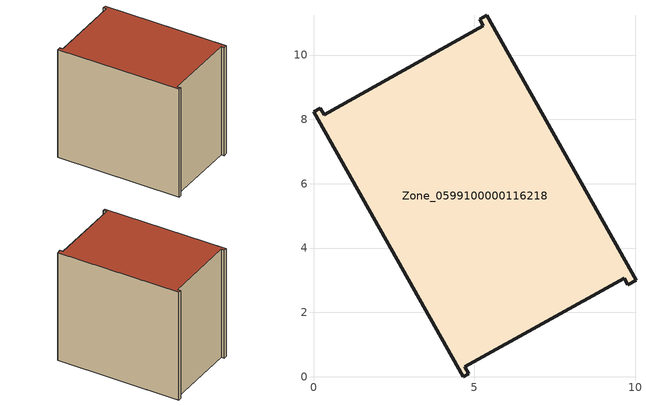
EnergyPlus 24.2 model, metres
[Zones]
Zone_0599100000116218
 floor ground (C_G): 0.33,8.14 5.28,10.91 5.16,11.12 5.38,11.24 10.02,3 9.77,2.86 9.65,3.07 4.7,0.31 4.82,0.1 4.65,0 0,8.23 0.21,8.35 z0
 wall outside (C_F): 4.65,0 4.82,0.1 4.7,0.31 9.65,3.07 9.77,2.86 10.02,3 5.38,11.24 5.16,11.12 5.28,10.91 0.33,8.14 0.21,8.35 0,8.23 4.65,0 z0:8.65
 roof outside (C_R): 0.33,8.14 0.21,8.35 0,8.23 4.65,0 4.82,0.1 4.7,0.31 9.65,3.07 9.77,2.86 10.02,3 5.38,11.24 5.16,11.12 5.28,10.91 z8.65
[BUILDING]
Pand.0599100000116218: North Axis=0; Terrain=City; Loads Convergence Tolerance Value=0.04; Temperature Convergence Tolerance Value=0.4; Solar Distribution=FullExterior; Maximum Number of Warmup Days=25; Minimum Number of Warmup Days=1
[Site:Location]
Rotterdam.The.Hague.AP_ZH_NLD Design_Conditions: Latitude=51.96; Longitude=4.45; Time Zone=1; Elevation=-4.5
[SITE:GROUNDTEMPERATURE:BUILDINGSURFACE]
18, 18, 18, 18, 18, 18, 18, 18, 18, 18, 18, 18
[MATERIAL] Thermal Absorptance=0.9; Solar Absorptance=0.7; Visible Absorptance=0.7
Name | Roughness | Thickness | Conductivity | Density | Specific Heat
G.TI.1965-1974 | MediumSmooth | 0.15 | 0.882353 | 540 | 1210
F.TI.1965-1974 | Rough | 0.3 | 0.697674 | 1920 | 840
R.TI.1965-1974 | MediumRough | 0.2 | 0.232558 | 1500 | 1000
[CONSTRUCTION]
C_G: G.TI.1965-1974
C_F: F.TI.1965-1974
C_R: R.TI.1965-1974
[ZONE]
Zone_0599100000116218: Type=1; Multiplier=1; Ceiling Height=Autocalculate; Volume=Autocalculate; Floor Area=autocalculate; Part of Total Floor Area=Yes
[ZONEINFILTRATION:DESIGNFLOWRATE]
Infil_Zone_0599100000116218: Zone or ZoneList or Space or SpaceList=Zone_0599100000116218; Schedule=AlwaysOn; Design Flow Rate Calculation Method=Flow/Area; Flow Rate per Floor Area=0.003; Constant Term Coefficient=1; Temperature Term Coefficient=0; Velocity Term Coefficient=0; Velocity Squared Term Coefficient=0
[HVACTEMPLATE:ZONE:IDEALLOADSAIRSYSTEM]
Zone_0599100000116218: Maximum Heating Supply Air Temperature=50; Minimum Cooling Supply Air Temperature=13; Maximum Heating Supply Air Humidity Ratio=0.0156; Minimum Cooling Supply Air Humidity Ratio=0.0077; Heating Limit=NoLimit; Cooling Limit=NoLimit; Dehumidification Control Type=ConstantSensibleHeatRatio; Cooling Sensible Heat Ratio=0.7; Dehumidification Setpoint=60; Humidification Control Type=None; Humidification Setpoint=30; Outdoor Air Method=None; Outdoor Air Flow Rate per Person=0.00944; Outdoor Air Flow Rate per Zone Floor Area=0; Outdoor Air Flow Rate per Zone=0; Demand Controlled Ventilation Type=None; Outdoor Air Economizer Type=NoEconomizer; Heat Recovery Type=None; Sensible Heat Recovery Effectiveness=0.7; Latent Heat Recovery Effectiveness=0.65
[ZONECONTROL:THERMOSTAT]
ThermostatControl_Zone_0599100000116218: Zone or ZoneList=Zone_0599100000116218; Control Type Schedule=DualSetpointControlType; Control 1=Thermostat_Zone_0599100000116218; Temperature Difference Between Cutout And Setpoint=0
[THERMOSTATSETPOINT:DUALSETPOINT]
Thermostat_Zone_0599100000116218: Heating Setpoint Temperature Schedule=HeatingSetpoint_Zone_0599100000116218; Cooling Setpoint Temperature Schedule=CoolingSetpoint_Zone_0599100000116218
[SCHEDULE:COMPACT]
HeatingSetpoint_Zone_0599100000116218: Through: 12/31, For: AllDays, Until: 24:00, 21
CoolingSetpoint_Zone_0599100000116218: Through: 12/31, For: AllDays, Until: 24:00, 24
DualSetpointControlType: Through: 12/31, For: AllDays, Until: 24:00, 4
AlwaysOn: Through: 12/31, For: AllDays, Until: 24:00, 1
